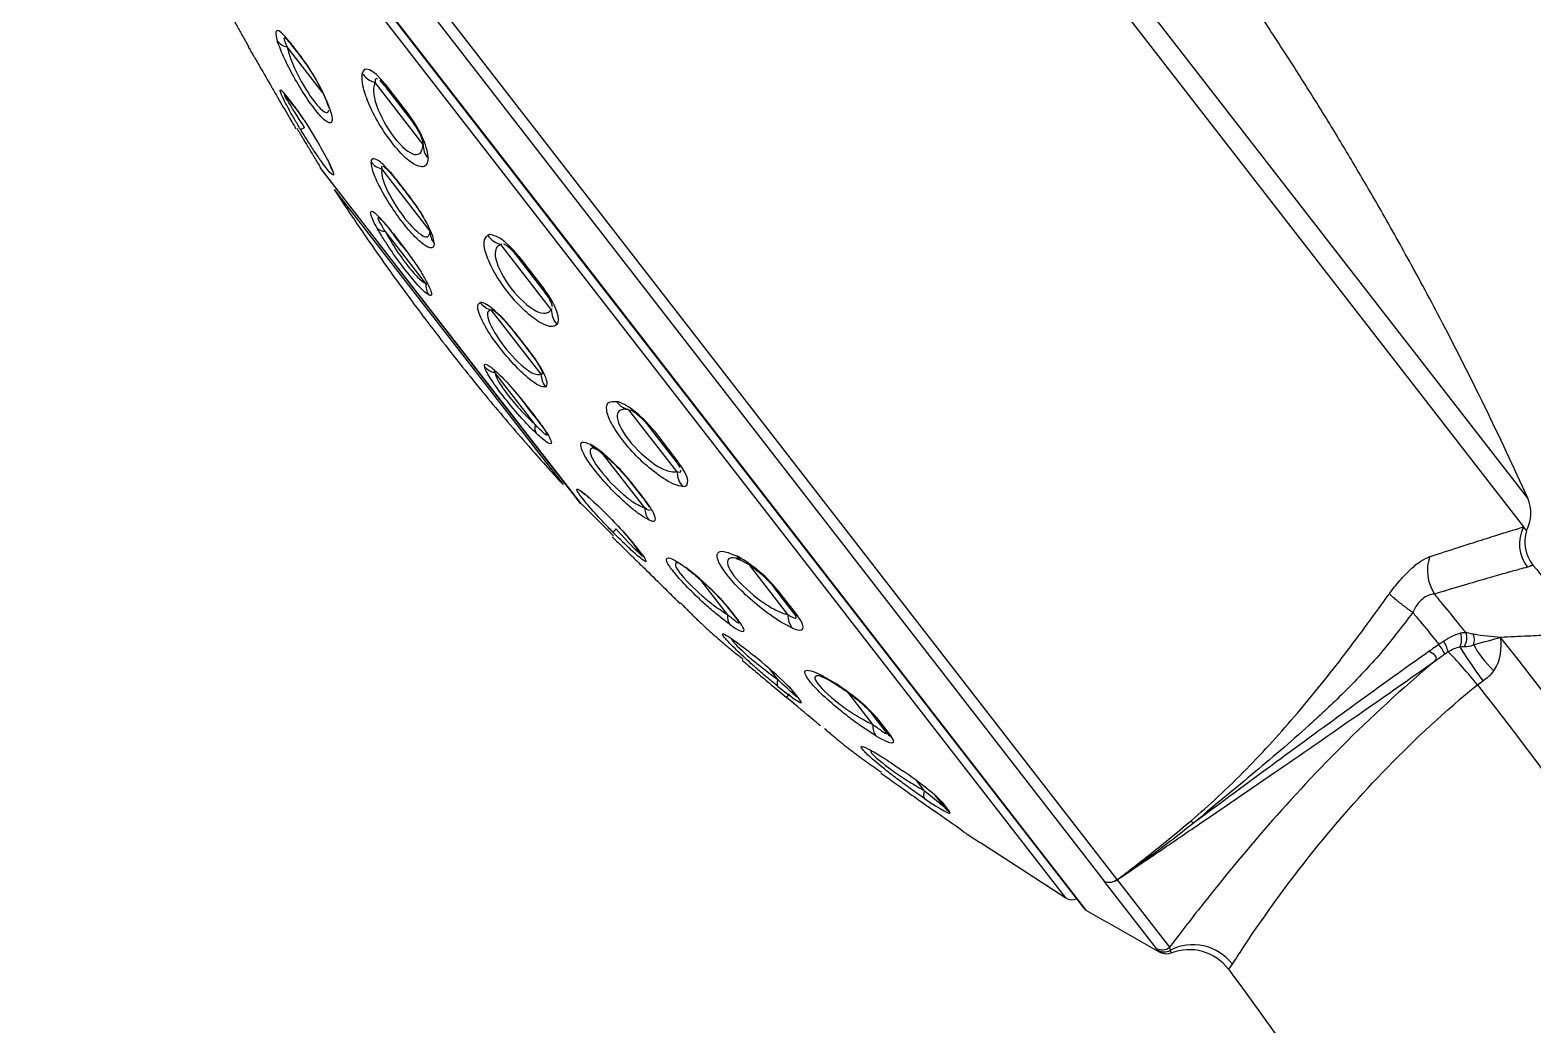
# Model space of a CAD drawing. Extents: x 0 to 1354, y 0 to 992.
# Drawn here: x 839.1 to 900.7, y 630.1 to 670.9 of the extents above; entities that cross this region are included whole.
import ezdxf

# ---------------------------------------------------------------- set-up
doc = ezdxf.new("R2010")
doc.units = 0
doc.header["$LTSCALE"] = 10
doc.header["$MEASUREMENT"] = 0
doc.layers.add('1', color=7, linetype='CONTINUOUS')

msp = doc.modelspace()

# ---------------------------------------------------------------- linework, layer by layer
at = {"layer": '1', "color": 7, "linetype": 'Continuous', "lineweight": -3}
for p, q in [((859.569, 703.002), (900.275, 650.524)), ((900.442, 651.702), (860.87, 702.718)), ((883.635, 636.096), (839.315, 693.233)), ((839.135, 692.713), (883.104, 636.028)), ((840.041, 689.393), (861.198, 662.117)), ((840.092, 689.293), (882.272, 634.915)), ((881.531, 635.337), (840.316, 688.47)), ((848.06, 670.18), (848.062, 670.178)), ((851.12, 668.29), (849.66, 670.172)), ((849.983, 670.097), (849.965, 670.12)), ((850.034, 669.995), (850.016, 670.018)), ((850.034, 669.995), (850.056, 669.967)), ((855.225, 666.183), (853.265, 668.709)), ((853.664, 668.656), (854.641, 667.397)), ((854.656, 667.298), (853.689, 668.544)), ((849.65, 668.131), (849.85, 667.873)), ((849.903, 667.79), (849.704, 668.046)), ((856.342, 658.35), (851.005, 665.231)), ((851.031, 665.193), (861.65, 651.504)), ((855.513, 662.627), (853.542, 665.168)), ((851.586, 664.33), (860.952, 652.256)), ((854.4, 664.403), (854.378, 664.432)), ((854.413, 664.35), (854.391, 664.378)), ((855.331, 660.486), (853.683, 662.611)), ((854.007, 662.514), (854.332, 662.095)), ((854.346, 662.061), (854.024, 662.476)), ((855.522, 662.477), (855.515, 662.479)), ((860.468, 659.423), (858.407, 662.08)), ((861.198, 662.117), (882.356, 634.841)), ((860.131, 660.239), (859.115, 661.549)), ((859.148, 661.586), (860.175, 660.262)), ((860.052, 656.775), (858.011, 659.406)), ((861.68, 651.469), (856.342, 658.35)), ((859.283, 658.072), (859.26, 658.102)), ((859.311, 658.072), (859.288, 658.102)), ((859.808, 654.715), (858.16, 656.839)), ((859.763, 655.079), (859.441, 655.494)), ((859.47, 655.471), (859.795, 655.053)), ((865.611, 652.793), (863.651, 655.32)), ((865.556, 653.245), (864.59, 654.491)), ((864.682, 654.452), (865.658, 653.193)), ((864.3, 651.299), (862.569, 653.53)), ((865.556, 653.245), (865.622, 653.16)), ((863.985, 652.011), (863.964, 652.037)), ((864.053, 651.958), (864.032, 651.985)), ((864.083, 649.509), (863.884, 649.765)), ((863.951, 649.694), (864.152, 649.435)), ((870.149, 646.942), (868.566, 648.983)), ((867.683, 646.938), (866.553, 648.394)), ((870.401, 646.999), (869.579, 648.059)), ((869.724, 647.952), (870.555, 646.88)), ((865.742, 647.386), (865.74, 647.388)), ((867.854, 647.022), (867.869, 647.003)), ((867.884, 646.983), (867.869, 647.003)), ((867.986, 646.888), (867.97, 646.908)), ((870.401, 646.999), (870.406, 646.992)), ((869.744, 644.28), (869.4, 644.724)), ((870.287, 643.886), (870.446, 643.68)), ((870.455, 643.669), (870.446, 643.68)), ((870.578, 643.546), (870.57, 643.557)), ((873.639, 642.443), (872.624, 643.752)), ((871.474, 642.39), (871.48, 642.383)), ((874.19, 642.114), (873.593, 642.884)), ((873.782, 642.721), (874.385, 641.942)), ((875.739, 639.736), (875.421, 640.145)), ((876.554, 639.067), (876.24, 639.472)), ((876.457, 639.272), (876.774, 638.863)), ((877.495, 637.933), (877.488, 637.942)), ((883.108, 636.026), (883.104, 636.028)), ((885.242, 633.274), (883.108, 636.026)), ((883.587, 636.059), (883.592, 636.053)), ((883.643, 636.077), (885.784, 633.317)), ((885.839, 633.078), (885.84, 633.076))]:
    msp.add_line(p, q, dxfattribs=at)
for centre, radius, start, end in [((851.426, 665.5), 0.5, 212.49849, 217.7995), ((899.075, 651.085), 1.5, 331.57168, 24.28369), ((862.045, 651.81), 0.5, 217.7995, 223.10116), ((901.822, 649.91), 1.5, 162.11647, 219.10342), ((881.791, 635.764), 0.5, 238.70103, 291.53692), ((882.509, 635.099), 0.3, 217.7995, 239.28486), ((886.589, 631.222), 2, 36.67825, 112.01392)]:
    msp.add_arc(centre, radius, start, end, dxfattribs=at)
at = {"layer": '1', "color": 7, "linetype": 'Continuous', "lineweight": -3, "extrusion": (-6.12323e-17, 7.4988e-33, -1)}
msp.add_arc((-885.652, 633.54), 0.5, 247.98608, 298.57637, dxfattribs=at)
at = {"layer": '1', "color": 7, "linetype": 'Continuous', "lineweight": -3}
for centre, major_axis, ratio, start_param, end_param in [((848.762, 670.566), (-0.632, -0.49), 0.999814, 6.129539, 6.283185), ((849.946, 670.803), (-0.763, -0.24), 0.790647, 0.258383, 0.955246), ((850.667, 670.485), (-0.632, -0.49), 0.601951, 6.04877, 6.283185), ((853.556, 669.584), (-0.984, 0.179), 0.920519, 0.762673, 1.440702), ((854.479, 669.157), (-0.79, -0.613), 0.336273, 5.969297, 6.283185), ((850.336, 668.537), (0.632, 0.49), 0.820215, 2.987946, 3.141593), ((850.535, 668.28), (-0.632, -0.49), 0.797517, 6.129539, 6.283185), ((852.07, 668.066), (-0.759, -0.252), 0.768418, 6.253134, 6.575553), ((855.446, 667.911), (0.79, 0.613), 0.281505, 2.827704, 3.141593), ((850.882, 667.222), (-0.684, -0.414), 0.069588, 0.056778, 0.698233), ((856.224, 666.144), (-0.998, 0.063), 0.898066, 0.027091, 0.70512), ((852.184, 665.543), (-0.748, -0.283), 0.920959, 6.24363, 6.510766), ((853.752, 665.896), (-0.799, 0.038), 0.944594, 0.651641, 1.348505), ((855.024, 664.868), (0.632, 0.49), 0.274487, 2.907178, 3.141593), ((855.046, 664.84), (-0.632, -0.49), 0.272839, 6.04877, 6.283185), ((854, 663.202), (-0.698, -0.391), 0.638772, 0.144702, 0.786157), ((856.312, 662.597), (-0.8, -0.014), 0.934499, 6.22356, 6.920424), ((854.656, 662.967), (0.632, 0.49), 0.327322, 2.987946, 3.141593), ((854.978, 662.552), (-0.632, -0.49), 0.290596, 6.129539, 6.283185), ((858.64, 663.029), (-0.51, 0.86), 0.956087, 1.665107, 2.343136), ((859.905, 662.162), (-0.79, -0.613), 0.028793, 5.969297, 6.283185), ((856.108, 660.485), (0.359, 0.715), 0.963967, 2.019888, 2.661343), ((860.921, 660.852), (0.79, 0.613), 0.028793, 3.141593, 3.455481), ((858.184, 660.183), (-0.15, 0.786), 0.970968, 2.0263, 2.723163), ((861.446, 659.412), (-0.706, 0.708), 0.956087, 0.798457, 1.476486), ((859.892, 658.592), (0.632, 0.49), 0.091415, 3.141593, 3.376008), ((859.915, 658.563), (-0.632, -0.49), 0.093121, 0, 0.234415), ((858.352, 657.592), (-0.782, -0.17), 0.963967, 0.480249, 1.121705), ((860.834, 656.767), (-0.263, 0.756), 0.974371, 1.233845, 1.930708), ((860.073, 655.984), (0.632, 0.49), 0.290596, 3.141593, 3.295239), ((863.862, 656.297), (0.188, 0.982), 0.898066, 2.436473, 3.114501), ((860.395, 655.569), (-0.632, -0.49), 0.327322, 0, 0.153647), ((860.46, 654.874), (0.552, 0.579), 0.638772, 2.355436, 2.996891), ((865.38, 655.104), (-0.79, -0.613), 0.281505, 0, 0.313888), ((862.642, 654.436), (0.363, 0.713), 0.866208, 2.726411, 3.118255), ((866.346, 653.858), (0.79, 0.613), 0.336273, 3.141593, 3.455481), ((866.531, 652.857), (0.071, 0.997), 0.920519, 1.700891, 2.378919), ((862.275, 652.534), (0.46, 0.655), 0.920959, 2.914012, 3.198367), ((864.596, 652.527), (0.632, 0.49), 0.444971, 3.141593, 3.376008), ((864.617, 652.501), (-0.632, -0.49), 0.446505, 0, 0.234415), ((865.024, 651.365), (0.341, 0.724), 0.882649, 2.049803, 2.746667), ((863.578, 650.854), (0.572, 0.56), 0.069588, 2.443359, 3.084815), ((901.589, 649.816), (0.421, -1.44), 0.990409, 3.938422, 5.107345), ((864.516, 650.255), (0.632, 0.49), 0.797517, 3.141593, 3.295239), ((864.715, 649.999), (-0.632, -0.49), 0.820215, 0, 0.153647), ((868.711, 650.047), (0.439, 0.899), 0.752136, 2.751698, 3.1274), ((897.626, 648.6), (0.449, -1.431), 0.845009, 3.953017, 5.044547), ((866.524, 649.431), (0.47, 0.647), 0.644461, 2.929366, 3.225859), ((870.369, 648.672), (-0.79, -0.613), 0.564247, 0, 0.313888), ((866.29, 647.969), (0.632, 0.49), 0.999814, 3.141593, 3.295239), ((868.317, 647.12), (0.464, 0.651), 0.67172, 2.272821, 2.969684), ((868.501, 647.493), (0.632, 0.49), 0.738431, 3.141593, 3.376008), ((868.516, 647.474), (-0.632, -0.49), 0.739586, 0, 0.234415), ((870.98, 647.12), (0.4, 0.917), 0.794845, 2.089679, 2.767708), ((871.191, 647.612), (0.79, 0.613), 0.610836, 3.141593, 3.455481), ((897.409, 645.939), (0.022, -0.5), 0.658101, 0.827819, 2.023829), ((897.583, 645.925), (-0.108, -0.488), 0.728057, 1.102948, 2.311081), ((897.881, 645.856), (-0.086, -0.493), 0.754515, 1.387842, 2.281452), ((896.912, 645.772), (0.25, -0.433), 0.241791, 0.465728, 1.609611), ((898.265, 643.974), (-1.26, 1.553), 0.07539, 4.709308, 5.830934), ((898.692, 644.302), (-1.171, 1.621), 0.059104, 0.58893, 1.575202), ((899.63, 645.088), (-1.467, 1.359), 0.361279, 0.764358, 1.515616), ((870.268, 644.605), (0.503, 0.622), 0.370072, 2.384959, 3.081822), ((870.613, 644.16), (0.513, 0.614), 0.018443, 2.467967, 3.16483), ((870.613, 644.16), (0.513, 0.614), 0.018443, 2.467967, 3.16483), ((871.079, 644.17), (0.632, 0.49), 0.932162, 3.141593, 3.376008), ((871.087, 644.16), (-0.632, -0.49), 0.932781, 0, 0.234415), ((872.71, 644.89), (0.531, 0.847), 0.532582, 2.913526, 3.209486), ((874.383, 643.497), (-0.79, -0.613), 0.791757, 0, 0.313888), ((874.359, 642.764), (0.516, 0.857), 0.591366, 2.274383, 2.952412), ((874.981, 642.727), (0.79, 0.613), 0.825606, 3.141593, 3.455481), ((876.337, 640.215), (0.563, 0.827), 0.329999, 2.392717, 3.070746), ((877.03, 640.085), (-0.79, -0.613), 0.941765, 0, 0.313888), ((876.72, 639.721), (0.578, 0.816), 0.03633, 2.96891, 3.166156), ((877.344, 639.68), (0.79, 0.613), 0.95956, 3.141593, 3.455481), ((884.953, 636.925), (0.095, -0.121), 0.06588, 3.583979, 4.233587), ((883.356, 636.451), (-0.395, -0.306), 0.902957, 0.411505, 1.57674), ((883.359, 636.45), (-0.395, -0.306), 0.902957, 0.411549, 1.45248), ((852.715, 675.42), (43.775, 33.955), 0.902958, 4.717243, 4.718332), ((885.482, 633.712), (0.395, 0.306), 0.995323, 3.553142, 4.703662), ((885.563, 633.625), (0.344, 0.362), 0.994828, 3.402967, 4.41939), ((886.791, 631.461), (-1.615, 1.179), 0.972943, 4.421123, 5.84877)]:
    msp.add_ellipse(centre, major_axis=major_axis, ratio=ratio, start_param=start_param, end_param=end_param, dxfattribs=at)
for points, knots in [([(900.442, 651.702), (899.873, 652.964), (898.772, 655.309), (897.145, 658.537), (895.695, 661.247), (894.449, 663.467), (893.358, 665.338), (892.277, 667.131), (891.118, 668.988), (889.789, 671.042), (888.195, 673.409), (886.153, 676.298), (884.571, 678.405), (883.679, 679.555)], [0, 0, 0, 0, 0.127492, 0.238457, 0.332806, 0.410489, 0.472843, 0.532186, 0.603305, 0.674314, 0.75745, 0.866048, 1, 1, 1, 1]), ([(849.965, 670.12), (849.836, 670.286), (849.706, 670.455), (849.477, 670.711), (849.38, 670.796), (849.176, 670.889), (849.159, 670.728), (849.257, 670.418)], [0, 0, 0, 0, 0.25, 0.25, 0.5, 0.5, 1, 1, 1, 1]), ([(848.062, 670.178), (848.074, 670.159), (848.097, 670.123), (848.273, 669.824), (848.583, 669.292), (848.952, 668.654), (849.283, 668.084), (849.429, 667.831), (849.501, 667.707)], [0, 0, 0, 0, 0.178327, 0.339125, 0.500023, 0.752204, 0.878517, 1, 1, 1, 1]), ([(851.398, 667.656), (851.434, 667.538), (851.503, 667.309), (851.505, 667.11), (851.418, 667.027), (851.204, 667.13), (850.8, 667.593), (850.33, 668.257), (849.875, 669.037), (849.471, 669.823), (849.329, 670.217), (849.257, 670.418)], [0, 0, 0, 0, 0.087607, 0.169371, 0.250856, 0.377447, 0.501128, 0.621802, 0.747777, 0.872041, 1, 1, 1, 1]), ([(849.66, 670.172), (849.548, 670.408), (849.503, 670.557), (849.56, 670.546), (849.566, 670.543), (849.573, 670.539)], [0, 0, 0, 0, 0.910021, 0.910021, 1, 1, 1, 1]), ([(849.573, 670.539), (849.601, 670.523), (849.645, 670.48), (849.783, 670.32), (849.888, 670.184), (850.016, 670.018)], [0, 0, 0, 0, 0.445139, 0.445139, 1, 1, 1, 1]), ([(849.66, 670.172), (849.682, 670.079), (849.749, 669.784), (850.088, 668.972), (850.559, 668.204), (851.016, 667.614), (851.277, 667.406), (851.355, 667.527), (851.363, 667.576)], [0, 0, 0, 0, 0.097099, 0.305185, 0.602436, 0.603236, 0.900981, 1, 1, 1, 1]), ([(851.398, 667.656), (851.291, 667.98), (851.07, 668.447), (850.668, 669.137), (850.524, 669.362), (850.244, 669.761), (850.113, 669.929), (849.983, 670.097)], [0, 0, 0, 0, 0.5, 0.5, 0.75, 0.75, 1, 1, 1, 1]), ([(850.018, 670.018), (850.146, 669.861), (850.338, 669.602), (850.606, 669.207), (850.792, 668.908), (850.959, 668.61), (851.153, 668.227), (851.255, 667.98), (851.305, 667.83)], [0, 0, 0, 0, 0.266623, 0.392615, 0.515594, 0.636826, 0.757699, 1, 1, 1, 1]), ([(855.427, 665.611), (855.413, 665.52), (855.386, 665.345), (855.231, 665.246), (854.961, 665.291), (854.541, 665.556), (853.954, 666.216), (853.384, 667.046), (852.972, 667.885), (852.714, 668.633), (852.725, 668.933), (852.731, 669.088)], [0, 0, 0, 0, 0.087456, 0.169153, 0.25014, 0.377375, 0.499739, 0.622279, 0.749894, 0.871256, 1, 1, 1, 1]), ([(853.354, 668.862), (853.308, 668.878), (853.257, 668.858), (853.262, 668.752), (853.265, 668.709)], [0, 0, 0, 0, 0.602963, 1, 1, 1, 1]), ([(853.689, 668.544), (853.633, 668.612), (853.548, 668.715), (853.477, 668.781), (853.455, 668.799)], [0, 0, 0, 0, 0.664787, 1, 1, 1, 1]), ([(850.2, 666.806), (850.119, 666.942), (849.951, 667.223), (849.657, 667.746), (849.387, 668.277), (849.338, 668.509), (849.543, 668.261), (849.65, 668.131)], [0, 0, 0, 0, 0.121003, 0.24993, 0.500418, 0.740079, 1, 1, 1, 1]), ([(850.376, 666.874), (850.093, 667.301), (849.82, 667.734), (849.595, 668.12), (849.552, 668.202), (849.556, 668.231), (849.605, 668.174), (849.704, 668.046)], [0, 0, 0, 0, 0.5, 0.5, 0.75, 0.75, 1, 1, 1, 1]), ([(853.265, 668.709), (853.248, 668.674), (853.201, 668.576), (853.185, 668.296), (853.313, 667.644), (853.743, 666.844), (854.337, 666.078), (854.835, 665.681), (855.119, 665.804), (855.206, 665.992), (855.22, 666.132), (855.225, 666.183)], [0, 0, 0, 0, 0.046355, 0.127416, 0.254336, 0.50001, 0.500136, 0.746142, 0.872777, 0.954138, 1, 1, 1, 1]), ([(849.501, 667.707), (849.578, 667.574), (849.729, 667.313), (849.948, 666.936), (850.015, 666.819), (850.015, 666.819), (850.015, 666.819)], [0, 0, 0, 0, 0.26018, 0.505794, 0.999067, 1, 1, 1, 1]), ([(849.85, 667.873), (849.945, 667.747), (850.126, 667.507), (850.474, 666.987), (850.882, 666.328), (851.218, 665.734), (851.429, 665.317), (851.486, 665.179), (851.514, 665.112)], [0, 0, 0, 0, 0.178327, 0.339125, 0.500023, 0.752204, 0.878517, 1, 1, 1, 1]), ([(849.888, 667.81), (849.952, 667.727), (850.087, 667.547), (850.245, 667.324), (850.324, 667.209)], [0, 0, 0, 0, 0.515527, 1, 1, 1, 1]), ([(855.225, 666.183), (855.223, 666.225), (855.217, 666.332), (855.103, 666.613), (854.899, 666.969), (854.727, 667.201), (854.656, 667.298)], [0, 0, 0, 0, 0.200427, 0.49953, 0.790892, 1, 1, 1, 1]), ([(851.514, 665.112), (851.534, 665.052), (851.573, 664.936), (851.527, 664.9), (851.287, 665.159), (850.875, 665.74), (850.493, 666.328), (850.3, 666.644), (850.2, 666.806)], [0, 0, 0, 0, 0.130106, 0.252927, 0.499594, 0.746402, 0.869479, 1, 1, 1, 1]), ([(851.333, 665.503), (851.333, 665.503), (851.372, 665.421), (851.403, 665.351), (851.425, 665.292)], [0, 0, 0, 0, 0.000115, 1, 1, 1, 1]), ([(854.378, 664.432), (854.223, 664.631), (854.064, 664.836), (853.759, 665.19), (853.614, 665.338), (853.25, 665.637), (853.104, 665.642), (853.095, 665.468)], [0, 0, 0, 0, 0.25, 0.25, 0.5, 0.5, 1, 1, 1, 1]), ([(855.677, 662.14), (855.67, 662.076), (855.658, 661.952), (855.527, 661.925), (855.288, 662.038), (854.91, 662.352), (854.383, 662.973), (853.858, 663.709), (853.443, 664.437), (853.138, 665.096), (853.11, 665.343), (853.095, 665.468)], [0, 0, 0, 0, 0.087607, 0.169371, 0.250856, 0.377447, 0.501128, 0.621802, 0.747777, 0.872041, 1, 1, 1, 1]), ([(853.542, 665.168), (853.533, 665.113), (853.507, 664.94), (853.706, 664.307), (854.179, 663.537), (854.731, 662.826), (855.136, 662.436), (855.455, 662.367), (855.491, 662.528), (855.513, 662.627)], [0, 0, 0, 0, 0.080562, 0.253207, 0.499831, 0.500495, 0.747529, 0.843295, 1, 1, 1, 1]), ([(853.587, 665.283), (853.614, 665.273), (853.651, 665.247), (853.769, 665.142), (853.863, 665.04), (854.096, 664.759), (854.236, 664.578), (854.391, 664.378)], [0, 0, 0, 0, 0.248031, 0.248031, 0.624016, 0.624016, 1, 1, 1, 1]), ([(851.586, 664.33), (852.129, 663.498), (853.161, 661.971), (854.651, 659.901), (855.591, 658.661), (856.024, 658.103)], [0, 0, 0, 0, 0.389678, 0.722924, 1, 1, 1, 1]), ([(855.677, 662.14), (855.674, 662.33), (855.532, 662.695), (855.166, 663.337), (855.021, 663.564), (854.714, 663.999), (854.556, 664.201), (854.4, 664.403)], [0, 0, 0, 0, 0.5, 0.5, 0.75, 0.75, 1, 1, 1, 1]), ([(854.413, 664.35), (854.571, 664.146), (854.725, 663.948), (855, 663.575), (855.119, 663.401), (855.219, 663.244), (855.221, 663.24), (855.224, 663.235)], [0, 0, 0, 0, 0.492929, 0.492929, 0.985859, 0.985859, 1, 1, 1, 1]), ([(853.345, 662.751), (853.29, 662.853), (853.177, 663.064), (853.059, 663.36), (853.076, 663.521), (853.427, 663.238), (853.809, 662.762), (854.007, 662.514)], [0, 0, 0, 0, 0.121003, 0.24993, 0.500418, 0.740079, 1, 1, 1, 1]), ([(855.471, 660.011), (855.419, 660.043), (855.319, 660.106), (855.009, 660.411), (854.5, 661.018), (853.954, 661.771), (853.572, 662.359), (853.422, 662.618), (853.345, 662.751)], [0, 0, 0, 0, 0.130106, 0.252927, 0.499594, 0.746402, 0.869479, 1, 1, 1, 1]), ([(853.403, 663.192), (853.433, 663.179), (853.494, 663.122), (853.692, 662.899), (853.842, 662.711), (854.024, 662.476)], [0, 0, 0, 0, 0.462834, 0.462834, 1, 1, 1, 1]), ([(853.683, 662.611), (853.763, 662.463), (853.918, 662.178), (854.237, 661.693), (854.609, 661.181), (855.049, 660.667), (855.234, 660.549), (855.331, 660.486)], [0, 0, 0, 0, 0.179168, 0.347393, 0.501625, 0.737142, 1, 1, 1, 1]), ([(854.332, 662.095), (854.473, 661.91), (854.74, 661.558), (855.114, 661.004), (855.441, 660.451), (855.584, 660.105), (855.569, 659.979), (855.503, 660), (855.471, 660.011)], [0, 0, 0, 0, 0.178327, 0.339125, 0.500023, 0.752204, 0.878517, 1, 1, 1, 1]), ([(860.706, 658.807), (860.649, 658.77), (860.541, 658.699), (860.265, 658.756), (859.866, 658.968), (859.319, 659.396), (858.875, 659.904), (858.48, 660.413), (858.097, 660.971), (857.786, 661.681), (857.672, 662.241), (857.803, 662.387), (857.87, 662.462)], [0, 0, 0, 0, 0.087458, 0.169158, 0.250147, 0.37738, 0.499751, 0.500394, 0.622942, 0.750385, 0.871489, 1, 1, 1, 1]), ([(858.407, 662.08), (858.373, 662.066), (858.279, 662.029), (858.171, 661.868), (858.152, 661.405), (858.521, 660.684), (859.145, 659.879), (859.753, 659.341), (860.206, 659.247), (860.388, 659.311), (860.447, 659.393), (860.468, 659.423)], [0, 0, 0, 0, 0.046355, 0.127416, 0.254336, 0.50001, 0.500136, 0.746142, 0.872777, 0.954138, 1, 1, 1, 1]), ([(859.115, 661.549), (859.045, 661.635), (858.879, 661.839), (858.676, 662.021), (858.567, 662.085), (858.531, 662.098)], [0, 0, 0, 0, 0.303083, 0.72806, 1, 1, 1, 1]), ([(860.517, 659.539), (860.513, 659.577), (860.478, 659.698), (860.353, 659.938), (860.196, 660.151), (860.131, 660.239)], [0, 0, 0, 0, 0.269795, 0.694903, 1, 1, 1, 1]), ([(860.237, 656.261), (860.185, 656.257), (860.083, 656.247), (859.824, 656.386), (859.453, 656.669), (858.951, 657.143), (858.34, 657.868), (857.782, 658.662), (857.511, 659.242), (857.425, 659.617), (857.518, 659.677), (857.565, 659.707)], [0, 0, 0, 0, 0.087565, 0.16929, 0.250736, 0.377265, 0.500887, 0.639925, 0.78603, 0.891403, 1, 1, 1, 1]), ([(859.288, 658.102), (859.127, 658.308), (858.962, 658.522), (858.62, 658.924), (858.444, 659.112), (857.957, 659.569), (857.689, 659.731), (857.565, 659.707)], [0, 0, 0, 0, 0.25, 0.25, 0.5, 0.5, 1, 1, 1, 1]), ([(858.011, 659.406), (857.97, 659.394), (857.839, 659.355), (857.848, 658.968), (858.248, 658.291), (858.819, 657.555), (859.314, 657.05), (859.822, 656.737), (859.964, 656.761), (860.052, 656.775)], [0, 0, 0, 0, 0.080562, 0.253207, 0.499831, 0.500495, 0.747529, 0.843295, 1, 1, 1, 1]), ([(858.053, 659.408), (858.123, 659.389), (858.25, 659.292), (858.533, 659.001), (858.66, 658.856), (858.942, 658.511), (859.099, 658.31), (859.26, 658.102)], [0, 0, 0, 0, 0.443294, 0.443294, 0.721647, 0.721647, 1, 1, 1, 1]), ([(856.024, 658.103), (856.63, 657.321), (857.781, 655.885), (859.433, 653.942), (860.473, 652.78), (860.952, 652.256)], [0, 0, 0, 0, 0.388064, 0.721562, 1, 1, 1, 1]), ([(859.283, 658.072), (859.445, 657.862), (859.594, 657.672), (859.837, 657.339), (859.931, 657.198), (860.068, 656.962), (860.103, 656.874), (860.105, 656.824)], [0, 0, 0, 0, 0.320135, 0.320135, 0.64027, 0.64027, 1, 1, 1, 1]), ([(860.237, 656.261), (860.35, 656.301), (860.32, 656.523), (860.051, 657.04), (859.926, 657.24), (859.635, 657.655), (859.473, 657.863), (859.311, 658.072)], [0, 0, 0, 0, 0.5, 0.5, 0.75, 0.75, 1, 1, 1, 1]), ([(857.734, 657.093), (857.733, 657.126), (857.73, 657.194), (857.86, 657.171), (858.19, 656.928), (858.838, 656.262), (859.254, 655.742), (859.47, 655.471)], [0, 0, 0, 0, 0.121003, 0.24993, 0.500418, 0.740079, 1, 1, 1, 1]), ([(859.86, 654.352), (859.751, 654.46), (859.538, 654.668), (859.064, 655.183), (858.47, 655.899), (858.008, 656.545), (857.789, 656.922), (857.753, 657.035), (857.734, 657.093)], [0, 0, 0, 0, 0.130106, 0.252927, 0.499594, 0.746402, 0.869479, 1, 1, 1, 1]), ([(858.16, 656.839), (858.177, 656.773), (858.211, 656.643), (858.425, 656.293), (858.756, 655.834), (859.267, 655.229), (859.621, 654.892), (859.808, 654.715)], [0, 0, 0, 0, 0.179168, 0.347393, 0.501625, 0.737142, 1, 1, 1, 1]), ([(865.845, 652.181), (865.747, 652.198), (865.558, 652.231), (865.174, 652.428), (864.671, 652.774), (864.034, 653.317), (863.373, 654.073), (862.876, 654.809), (862.705, 655.338), (862.766, 655.674), (863.018, 655.663), (863.148, 655.658)], [0, 0, 0, 0, 0.087456, 0.169153, 0.25014, 0.377375, 0.499739, 0.622279, 0.749894, 0.871256, 1, 1, 1, 1]), ([(863.651, 655.32), (863.6, 655.328), (863.461, 655.349), (863.257, 655.311), (863.069, 655.066), (863.33, 654.484), (863.923, 653.719), (864.592, 653.103), (865.192, 652.818), (865.467, 652.764), (865.573, 652.785), (865.611, 652.793)], [0, 0, 0, 0, 0.046355, 0.127416, 0.254336, 0.50001, 0.500136, 0.746142, 0.872777, 0.954138, 1, 1, 1, 1]), ([(864.59, 654.491), (864.514, 654.584), (864.332, 654.808), (864.037, 655.096), (863.818, 655.257), (863.726, 655.294), (863.702, 655.303)], [0, 0, 0, 0, 0.226858, 0.544954, 0.873301, 1, 1, 1, 1]), ([(859.763, 655.079), (859.944, 654.845), (860.088, 654.654), (860.255, 654.407), (860.295, 654.333), (860.301, 654.299)], [0, 0, 0, 0, 0.538648, 0.538648, 1, 1, 1, 1]), ([(859.795, 655.053), (859.927, 654.878), (860.178, 654.547), (860.422, 654.161), (860.517, 653.906), (860.384, 653.917), (860.122, 654.111), (859.946, 654.273), (859.86, 654.352)], [0, 0, 0, 0, 0.178327, 0.339125, 0.500023, 0.752204, 0.878517, 1, 1, 1, 1]), ([(864.463, 650.813), (864.367, 650.865), (864.181, 650.964), (863.815, 651.24), (863.35, 651.644), (862.78, 652.206), (862.217, 652.873), (861.802, 653.468), (861.66, 653.844), (861.706, 654.05), (861.941, 653.957), (862.061, 653.91)], [0, 0, 0, 0, 0.087607, 0.169371, 0.250856, 0.377447, 0.501128, 0.621802, 0.747777, 0.872041, 1, 1, 1, 1]), ([(862.215, 653.743), (862.112, 653.756), (861.966, 653.651), (862.217, 653.175), (862.73, 652.513), (863.255, 651.969), (863.908, 651.47), (864.15, 651.364), (864.3, 651.299)], [0, 0, 0, 0, 0.169733, 0.443924, 0.444662, 0.719309, 0.825779, 1, 1, 1, 1]), ([(864.032, 651.985), (863.888, 652.171), (863.739, 652.364), (863.402, 652.758), (863.216, 652.959), (862.662, 653.503), (862.297, 653.79), (862.061, 653.91)], [0, 0, 0, 0, 0.25, 0.25, 0.5, 0.5, 1, 1, 1, 1]), ([(862.308, 653.722), (862.29, 653.727), (862.258, 653.736), (862.228, 653.742), (862.215, 653.743)], [0, 0, 0, 0, 0.513755, 1, 1, 1, 1]), ([(862.259, 653.734), (862.363, 653.68), (862.541, 653.559), (862.828, 653.315), (863.058, 653.096), (863.296, 652.848), (863.62, 652.48), (863.839, 652.207), (863.978, 652.021)], [0, 0, 0, 0, 0.239123, 0.359362, 0.480082, 0.603088, 0.729915, 1, 1, 1, 1]), ([(863.21, 652.965), (863.31, 652.852), (863.414, 652.73), (863.668, 652.42), (863.819, 652.225), (863.964, 652.037)], [0, 0, 0, 0, 0.417864, 0.417864, 1, 1, 1, 1]), ([(865.746, 652.955), (865.734, 652.98), (865.687, 653.065), (865.609, 653.173), (865.556, 653.245)], [0, 0, 0, 0, 0.333837, 1, 1, 1, 1]), ([(865.611, 652.793), (865.652, 652.78), (865.753, 652.748), (865.785, 652.793), (865.781, 652.841)], [0, 0, 0, 0, 0.401743, 1, 1, 1, 1]), ([(863.005, 650.298), (862.873, 650.434), (862.616, 650.699), (862.142, 651.215), (861.681, 651.759), (861.489, 652.057), (861.535, 652.092), (861.638, 652.026), (861.691, 651.992)], [0, 0, 0, 0, 0.130106, 0.252927, 0.499594, 0.746402, 0.869479, 1, 1, 1, 1]), ([(861.691, 651.992), (861.749, 651.948), (861.87, 651.857), (862.224, 651.545), (862.776, 651.016), (863.505, 650.245), (863.799, 649.883), (863.951, 649.694)], [0, 0, 0, 0, 0.121003, 0.24993, 0.500418, 0.740079, 1, 1, 1, 1]), ([(861.843, 651.861), (861.895, 651.825), (861.955, 651.778), (862.025, 651.72), (862.025, 651.72)], [0, 0, 0, 0, 0.999956, 1, 1, 1, 1]), ([(863.985, 652.011), (864.13, 651.823), (864.253, 651.665), (864.394, 651.468), (864.435, 651.406), (864.463, 651.357)], [0, 0, 0, 0, 0.629153, 0.629153, 1, 1, 1, 1]), ([(864.463, 650.813), (864.69, 650.706), (864.786, 650.765), (864.662, 651.096), (864.577, 651.245), (864.344, 651.584), (864.198, 651.771), (864.053, 651.958)], [0, 0, 0, 0, 0.5, 0.5, 0.75, 0.75, 1, 1, 1, 1]), ([(864.083, 649.509), (864.181, 649.382), (864.225, 649.32), (864.196, 649.323), (864.127, 649.385), (863.812, 649.697), (863.457, 650.072), (863.115, 650.451)], [0, 0, 0, 0, 0.25, 0.25, 0.5, 0.5, 1, 1, 1, 1]), ([(863.426, 650.317), (863.518, 650.212), (863.694, 650.004), (863.835, 649.829), (863.9, 649.746)], [0, 0, 0, 0, 0.481906, 1, 1, 1, 1]), ([(896.44, 649.31), (896.835, 649.438), (897.616, 649.689), (898.567, 649.992), (899.333, 650.234), (899.921, 650.417), (900.157, 650.489), (900.275, 650.524)], [0, 0, 0, 0, 0.208256, 0.411317, 0.610219, 0.806062, 1, 1, 1, 1]), ([(862.972, 650.115), (862.972, 650.115), (863.068, 650.022), (863.379, 649.716), (863.594, 649.505), (863.704, 649.396)], [0, 0, 0, 0, 0.492595, 0.738852, 1, 1, 1, 1]), ([(864.152, 649.435), (864.225, 649.338), (864.363, 649.153), (864.37, 649.072), (864.173, 649.193), (863.784, 649.534), (863.348, 649.952), (863.118, 650.184), (863.005, 650.298)], [0, 0, 0, 0, 0.178327, 0.339125, 0.500023, 0.752204, 0.878517, 1, 1, 1, 1]), ([(863.704, 649.396), (863.806, 649.297), (864.016, 649.091), (864.486, 648.629), (865.082, 648.043), (865.645, 647.487), (865.707, 647.422), (865.74, 647.388)], [0, 0, 0, 0, 0.121003, 0.24993, 0.500418, 0.740079, 1, 1, 1, 1]), ([(867.784, 646.532), (867.653, 646.629), (867.398, 646.816), (866.963, 647.182), (866.453, 647.644), (865.881, 648.208), (865.41, 648.757), (865.146, 649.157), (865.198, 649.282), (865.451, 649.223), (865.799, 648.984), (865.976, 648.863)], [0, 0, 0, 0, 0.087607, 0.169371, 0.250856, 0.377447, 0.501128, 0.621802, 0.747777, 0.872041, 1, 1, 1, 1]), ([(870.342, 646.383), (870.207, 646.448), (869.946, 646.574), (869.477, 646.88), (868.905, 647.315), (868.23, 647.908), (867.621, 648.596), (867.244, 649.178), (867.247, 649.482), (867.497, 649.575), (867.861, 649.42), (868.048, 649.341)], [0, 0, 0, 0, 0.087456, 0.169153, 0.25014, 0.377375, 0.499739, 0.622279, 0.749894, 0.871256, 1, 1, 1, 1]), ([(868.008, 649.243), (867.88, 649.264), (867.583, 649.246), (867.698, 648.853), (868.203, 648.201), (868.879, 647.576), (869.591, 647.147), (869.945, 646.99), (870.095, 646.955), (870.149, 646.942)], [0, 0, 0, 0, 0.14528, 0.426884, 0.427029, 0.709015, 0.854171, 0.947431, 1, 1, 1, 1]), ([(868.094, 649.226), (868.064, 649.233), (868.036, 649.238), (868.008, 649.243), (868.008, 649.243)], [0, 0, 0, 0, 0.993424, 1, 1, 1, 1]), ([(868.255, 649.156), (868.358, 649.106), (868.572, 648.98), (868.933, 648.713), (869.3, 648.381), (869.509, 648.149), (869.608, 648.026)], [0, 0, 0, 0, 0.252254, 0.50235, 0.747913, 1, 1, 1, 1]), ([(894.78, 647.79), (894.92, 647.975), (895.197, 648.342), (895.64, 648.793), (896.071, 649.148), (896.318, 649.256), (896.44, 649.31)], [0, 0, 0, 0, 0.255199, 0.507298, 0.755172, 1, 1, 1, 1]), ([(865.663, 649.047), (865.64, 649.052), (865.494, 649.059), (865.548, 648.88), (865.935, 648.381), (866.429, 647.877), (867.159, 647.278), (867.482, 647.068), (867.683, 646.938)], [0, 0, 0, 0, 0.048852, 0.362963, 0.363809, 0.678442, 0.800414, 1, 1, 1, 1]), ([(867.97, 646.908), (867.862, 647.048), (867.749, 647.194), (867.461, 647.526), (867.288, 647.71), (866.729, 648.26), (866.305, 648.624), (865.976, 648.863)], [0, 0, 0, 0, 0.25, 0.25, 0.5, 0.5, 1, 1, 1, 1]), ([(866.082, 648.766), (866.238, 648.652), (866.479, 648.46), (866.823, 648.155), (867.075, 647.913), (867.315, 647.666), (867.613, 647.332), (867.791, 647.113), (867.891, 646.977)], [0, 0, 0, 0, 0.244402, 0.365804, 0.486757, 0.609126, 0.734486, 1, 1, 1, 1]), ([(900.435, 648.877), (900.323, 648.847), (900.096, 648.785), (899.53, 648.63), (898.777, 648.416), (897.825, 648.137), (897.033, 647.897), (896.63, 647.775)], [0, 0, 0, 0, 0.186365, 0.379415, 0.579269, 0.786065, 1, 1, 1, 1]), ([(900.658, 648.964), (900.65, 648.958), (900.635, 648.946), (900.502, 648.9), (900.435, 648.877)], [0, 0, 0, 0, 0.499971, 1, 1, 1, 1]), ([(867.363, 647.633), (867.409, 647.579), (867.454, 647.525), (867.633, 647.307), (867.759, 647.145), (867.869, 647.003)], [0, 0, 0, 0, 0.247307, 0.247307, 1, 1, 1, 1]), ([(886.663, 638.501), (887.035, 638.826), (887.812, 639.503), (889.288, 640.951), (890.692, 642.498), (892.006, 644.092), (893.276, 645.713), (894.179, 646.959), (894.78, 647.79)], [0, 0, 0, 0, 0.120079, 0.250381, 0.501072, 0.626288, 0.751115, 1, 1, 1, 1]), ([(896.63, 647.775), (896.545, 647.764), (896.385, 647.743), (896.128, 647.585), (895.9, 647.343), (895.793, 647.132), (895.738, 647.024)], [0, 0, 0, 0, 0.274281, 0.516803, 0.755173, 1, 1, 1, 1]), ([(897.918, 646.196), (897.808, 646.333), (897.697, 646.47), (897.372, 646.87), (897.157, 647.134), (896.838, 647.523), (896.734, 647.649), (896.63, 647.775)], [0, 0, 0, 0, 0.259237, 0.259237, 0.759351, 0.759351, 1, 1, 1, 1]), ([(868.156, 646.594), (868.156, 646.586), (868.151, 646.583), (868.091, 646.594), (867.914, 646.731), (867.683, 646.938)], [0, 0, 0, 0, 0.158248, 0.158248, 1, 1, 1, 1]), ([(867.784, 646.532), (868.106, 646.303), (868.327, 646.2), (868.376, 646.308), (868.345, 646.386), (868.204, 646.608), (868.095, 646.747), (867.986, 646.888)], [0, 0, 0, 0, 0.5, 0.5, 0.75, 0.75, 1, 1, 1, 1]), ([(867.884, 646.983), (867.993, 646.842), (868.074, 646.739), (868.135, 646.647), (868.146, 646.627), (868.152, 646.613)], [0, 0, 0, 0, 0.713425, 0.713425, 1, 1, 1, 1]), ([(870.149, 646.942), (870.21, 646.904), (870.36, 646.81), (870.497, 646.768), (870.516, 646.836), (870.435, 646.951), (870.401, 646.999)], [0, 0, 0, 0, 0.200427, 0.49953, 0.790892, 1, 1, 1, 1]), ([(895.738, 647.024), (895.281, 646.425), (894.401, 645.271), (892.95, 643.758), (891.595, 642.481), (890.327, 641.373), (889.134, 640.371), (887.936, 639.384), (887.144, 638.72), (886.748, 638.388)], [0, 0, 0, 0, 0.180769, 0.347878, 0.502293, 0.627441, 0.75204, 0.876133, 1, 1, 1, 1]), ([(895.738, 647.024), (895.839, 646.902), (895.94, 646.78), (896.255, 646.397), (896.469, 646.135), (896.725, 645.82), (896.768, 645.767), (896.81, 645.715)], [0, 0, 0, 0, 0.280463, 0.280463, 0.87932, 0.87932, 1, 1, 1, 1]), ([(869.752, 643.995), (869.598, 644.121), (869.3, 644.364), (868.841, 644.761), (868.343, 645.208), (867.835, 645.69), (867.515, 646.043), (867.441, 646.198), (867.694, 646.064), (868.136, 645.761), (868.565, 645.419), (868.782, 645.245)], [0, 0, 0, 0, 0.087607, 0.169371, 0.250856, 0.377447, 0.501128, 0.621802, 0.747777, 0.872041, 1, 1, 1, 1]), ([(898.219, 646.128), (898.19, 646.133), (898.16, 646.139), (898.059, 646.163), (897.988, 646.18), (897.918, 646.196)], [0, 0, 0, 0, 0.300602, 0.300602, 1, 1, 1, 1]), ([(902.906, 646.137), (902.887, 646.137), (902.85, 646.137), (902.549, 646.132), (902.062, 646.119), (901.365, 646.094), (900.472, 646.056), (899.714, 646.018), (899.331, 645.999)], [0, 0, 0, 0, 0.157597, 0.318341, 0.482591, 0.6507, 0.823036, 1, 1, 1, 1]), ([(939.976, 518.645), (940.039, 541.377), (937.023, 564.1), (927.061, 596.727), (922.87, 607.253), (912.549, 627.453), (906.427, 637.088), (899.333, 645.997)], [0, 0, 0, 0, 0.5, 0.5, 0.75, 0.75, 1, 1, 1, 1]), ([(867.88, 645.953), (867.837, 645.958), (867.841, 645.925), (868.002, 645.717), (868.406, 645.329), (869.138, 644.727), (869.512, 644.451), (869.744, 644.28)], [0, 0, 0, 0, 0.21307, 0.214115, 0.60278, 0.753452, 1, 1, 1, 1]), ([(896.397, 645.424), (894.438, 644.037), (892.421, 642.568), (889.215, 640.211), (888.078, 639.371), (886.862, 638.472), (886.805, 638.43), (886.748, 638.388)], [0, 0, 0, 0, 0.640474, 0.640474, 0.983248, 0.983248, 1, 1, 1, 1]), ([(896.647, 645.033), (896.676, 645.075), (896.738, 645.166), (896.623, 645.31), (896.48, 645.382), (896.397, 645.424)], [0, 0, 0, 0, 0.266102, 0.573528, 1, 1, 1, 1]), ([(868.291, 645.062), (868.291, 645.062), (868.291, 645.062), (868.379, 644.988), (868.811, 644.624), (869.399, 644.133), (869.864, 643.743), (870.1, 643.546)], [0, 0, 0, 0, 0.002345, 0.243672, 0.495599, 0.744105, 1, 1, 1, 1]), ([(870.57, 643.557), (870.512, 643.632), (870.45, 643.712), (870.248, 643.934), (870.108, 644.074), (869.61, 644.547), (869.17, 644.929), (868.782, 645.245)], [0, 0, 0, 0, 0.25, 0.25, 0.5, 0.5, 1, 1, 1, 1]), ([(884.92, 636.945), (885.017, 637.011), (885.113, 637.076), (885.815, 637.555), (886.415, 637.964), (888.196, 639.181), (889.361, 639.978), (892.633, 642.23), (894.683, 643.651), (896.647, 645.033)], [0, 0, 0, 0, 0.023071, 0.023071, 0.168021, 0.168021, 0.45792, 0.45792, 1, 1, 1, 1]), ([(896.647, 645.033), (893.925, 642.77), (891.531, 640.29), (888.64, 636.955), (887.759, 635.864), (886.517, 634.283), (886.075, 633.703), (885.784, 633.317)], [0, 0, 0, 0, 0.513419, 0.513419, 0.78575, 0.78575, 1, 1, 1, 1]), ([(870.455, 643.669), (870.513, 643.595), (870.54, 643.56), (870.523, 643.563), (870.479, 643.6), (870.265, 643.79), (870.016, 644.021), (869.744, 644.28)], [0, 0, 0, 0, 0.25, 0.25, 0.5, 0.5, 1, 1, 1, 1]), ([(873.757, 641.98), (873.593, 642.083), (873.275, 642.281), (872.754, 642.655), (872.154, 643.127), (871.493, 643.701), (870.992, 644.25), (870.776, 644.625), (870.968, 644.685), (871.402, 644.541), (871.857, 644.269), (872.091, 644.129)], [0, 0, 0, 0, 0.087456, 0.169153, 0.25014, 0.377375, 0.499739, 0.622279, 0.749894, 0.871256, 1, 1, 1, 1]), ([(871.465, 644.424), (871.454, 644.426), (871.236, 644.462), (871.199, 644.34), (871.566, 643.866), (872.194, 643.302), (872.972, 642.788), (873.385, 642.556), (873.572, 642.473), (873.639, 642.443)], [0, 0, 0, 0, 0.016969, 0.340848, 0.341014, 0.665332, 0.832279, 0.939539, 1, 1, 1, 1]), ([(869.752, 643.995), (870.137, 643.684), (870.466, 643.442), (870.692, 643.322), (870.722, 643.322), (870.694, 643.397), (870.637, 643.47), (870.578, 643.546)], [0, 0, 0, 0, 0.5, 0.5, 0.75, 0.75, 1, 1, 1, 1]), ([(871.48, 642.383), (871.48, 642.383), (871.479, 642.386), (871.386, 642.466), (871.296, 642.543), (870.914, 642.865), (870.508, 643.206), (870.1, 643.546)], [0, 0, 0, 0, 0.25, 0.25, 0.5, 0.5, 1, 1, 1, 1]), ([(872.204, 644.029), (872.336, 643.947), (872.598, 643.77), (873.001, 643.462), (873.369, 643.136), (873.553, 642.936), (873.634, 642.837)], [0, 0, 0, 0, 0.257683, 0.509392, 0.752915, 1, 1, 1, 1]), ([(888.354, 632.628), (888.556, 632.944), (888.968, 633.583), (890.111, 635.219), (890.853, 636.234), (893.45, 639.462), (895.748, 641.922), (898.386, 644.065)], [0, 0, 0, 0, 0.25, 0.25, 0.5, 0.5, 1, 1, 1, 1]), ([(898.386, 644.065), (905.261, 635.303), (911.284, 625.792), (921.394, 605.895), (925.502, 595.521), (931.993, 574.098), (934.341, 563.178), (937.462, 541.021), (938.224, 529.832), (938.224, 518.67)], [0, 0, 0, 0, 0.25, 0.25, 0.5, 0.5, 0.75, 0.75, 1, 1, 1, 1]), ([(873.639, 642.443), (873.715, 642.385), (873.904, 642.241), (874.122, 642.095), (874.232, 642.046), (874.203, 642.094), (874.19, 642.114)], [0, 0, 0, 0, 0.200427, 0.49953, 0.790892, 1, 1, 1, 1]), ([(875.756, 639.403), (875.574, 639.529), (875.221, 639.773), (874.683, 640.168), (874.1, 640.618), (873.505, 641.108), (873.156, 641.461), (873.126, 641.594), (873.503, 641.417), (874.098, 641.065), (874.614, 640.714), (874.88, 640.533)], [0, 0, 0, 0, 0.087456, 0.169153, 0.25014, 0.377375, 0.499739, 0.622279, 0.749894, 0.871256, 1, 1, 1, 1]), ([(873.608, 641.339), (873.55, 641.347), (873.538, 641.324), (873.682, 641.138), (874.213, 640.699), (875.003, 640.169), (875.449, 639.895), (875.662, 639.778), (875.739, 639.736)], [0, 0, 0, 0, 0.193865, 0.194069, 0.590705, 0.794879, 0.926057, 1, 1, 1, 1]), ([(873.956, 640.461), (873.955, 640.462), (874.066, 640.383), (874.604, 639.997), (875.322, 639.487), (875.864, 639.102), (876.143, 638.905)], [0, 0, 0, 0, 0.244508, 0.499755, 0.742495, 1, 1, 1, 1]), ([(875.739, 639.736), (875.825, 639.665), (876.038, 639.49), (876.322, 639.258), (876.516, 639.101), (876.543, 639.077), (876.554, 639.067)], [0, 0, 0, 0, 0.200427, 0.49953, 0.790892, 1, 1, 1, 1]), ([(884.864, 637.032), (885.167, 637.273), (885.774, 637.755), (886.367, 638.253), (886.663, 638.501)], [0, 0, 0, 0, 0.500527, 1, 1, 1, 1]), ([(883.592, 636.053), (883.811, 636.218), (884.238, 636.54), (884.659, 636.871), (884.864, 637.032)], [0, 0, 0, 0, 0.51239, 1, 1, 1, 1]), ([(883.592, 636.053), (883.592, 636.053), (883.592, 636.053), (883.593, 636.053), (883.593, 636.053), (883.594, 636.053), (883.595, 636.053), (883.599, 636.054), (883.602, 636.055), (883.61, 636.059), (883.616, 636.062), (883.621, 636.065)], [0, 0, 0, 0, 0.036975, 0.036975, 0.084911, 0.084911, 0.173029, 0.173029, 0.465347, 0.465347, 1, 1, 1, 1]), ([(883.621, 636.064), (883.623, 636.065), (883.625, 636.066), (883.631, 636.07), (883.635, 636.072), (883.641, 636.075), (883.642, 636.076), (883.643, 636.077)], [0, 0, 0, 0, 0.241366, 0.241366, 0.823214, 0.823214, 1, 1, 1, 1]), ([(885.809, 633.193), (885.818, 633.159), (885.835, 633.095), (885.838, 633.083), (885.839, 633.078)], [0, 0, 0, 0, 0.526201, 1, 1, 1, 1]), ([(888.193, 632.417), (889.532, 630.62), (892.546, 626.358), (896.092, 620.694), (898.965, 615.602), (900.982, 611.767), (902.858, 607.935), (905.171, 602.86), (907.761, 596.518), (910.525, 588.631), (913.016, 580.166), (914.688, 573.148), (915.7, 568.09), (916.345, 564.608), (917.087, 560.06), (917.833, 554.424), (918.416, 548.741), (918.828, 543.143), (919.076, 537.764), (919.18, 532.736), (919.169, 528.192), (919.081, 524.26), (918.957, 521.07), (918.867, 519.336), (918.828, 518.631), (918.821, 518.504)], [0, 0, 0, 0, 0.056439, 0.131201, 0.168582, 0.205963, 0.243344, 0.280725, 0.355487, 0.430249, 0.50501, 0.579772, 0.598463, 0.617153, 0.654534, 0.691915, 0.729296, 0.766677, 0.804058, 0.841439, 0.87882, 0.916201, 0.953582, 0.990962, 1, 1, 1, 1])]:
    msp.add_open_spline(points, degree=3, knots=knots, dxfattribs=at)
for points, degree in [([(846.386, 673.332), (847.192, 671.74), (848.073, 670.184)], 2), ([(853.664, 668.656), (853.168, 669.296), (852.786, 669.396), (852.731, 669.088)], 3), ([(855.427, 665.611), (855.449, 665.961), (855.149, 666.742), (854.641, 667.397)], 3), ([(850.053, 666.842), (851.027, 665.225)], 1), ([(853.542, 665.168), (853.525, 665.231), (853.526, 665.271), (853.546, 665.284)], 3), ([(853.683, 662.611), (853.476, 662.937), (853.357, 663.166), (853.384, 663.192)], 3), ([(855.479, 662.758), (855.5, 662.702), (855.511, 662.658), (855.513, 662.627)], 3), ([(854.346, 662.061), (854.515, 661.843), (854.679, 661.628), (854.822, 661.432)], 3), ([(859.148, 661.586), (858.621, 662.265), (858.071, 662.582), (857.87, 662.462)], 3), ([(858.453, 662.107), (858.435, 662.101), (858.421, 662.09), (858.407, 662.08)], 3), ([(855.389, 660.453), (855.376, 660.456), (855.356, 660.467), (855.331, 660.486)], 3), ([(860.706, 658.807), (860.871, 658.972), (860.704, 659.58), (860.175, 660.262)], 3), ([(858.011, 659.406), (858.021, 659.412), (858.035, 659.412), (858.053, 659.408)], 3), ([(860.468, 659.423), (860.483, 659.434), (860.497, 659.445), (860.507, 659.461)], 3), ([(858.16, 656.839), (858.148, 656.867), (858.142, 656.888), (858.142, 656.901)], 3), ([(860.105, 656.824), (860.107, 656.785), (860.088, 656.768), (860.052, 656.775)], 3), ([(858.944, 656.117), (859.099, 655.929), (859.269, 655.715), (859.441, 655.494)], 3), ([(864.682, 654.452), (864.176, 655.104), (863.494, 655.592), (863.148, 655.658)], 3), ([(860.3, 654.285), (860.283, 654.244), (860.083, 654.421), (859.808, 654.715)], 3), ([(862.232, 653.739), (862.259, 653.734)], 1), ([(862.233, 653.738), (862.259, 653.734)], 1), ([(865.845, 652.181), (866.156, 652.159), (866.157, 652.55), (865.658, 653.193)], 3), ([(861.694, 651.483), (863.018, 650.161)], 1), ([(864.515, 651.206), (864.497, 651.176), (864.419, 651.211), (864.3, 651.299)], 3), ([(900.394, 650.371), (900.394, 650.37), (900.354, 650.422), (900.275, 650.524)], 3), ([(863.626, 650.091), (863.72, 649.975), (863.807, 649.865), (863.884, 649.765)], 3), ([(868.045, 649.235), (868.255, 649.156)], 1), ([(869.724, 647.952), (869.289, 648.512), (868.522, 649.11), (868.048, 649.341)], 3), ([(900.658, 648.964), (901.417, 648.029), (902.167, 647.087), (902.906, 646.137)], 3), ([(865.767, 647.415), (866.957, 646.162), (868.332, 645.11)], 2), ([(870.342, 646.383), (870.786, 646.19), (870.974, 646.34), (870.555, 646.88)], 3), ([(897.695, 646.171), (897.494, 646.126), (897.256, 646.011), (897.006, 645.85)], 3), ([(897.918, 646.196), (897.85, 646.197), (897.776, 646.189), (897.695, 646.171)], 3), ([(899.333, 645.997), (898.983, 646.031), (898.616, 646.06), (898.219, 646.128)], 3), ([(898.231, 645.702), (898.691, 645.822), (899.033, 645.925), (899.333, 645.997)], 3), ([(899.059, 644.634), (899.339, 645.049), (899.397, 645.577), (899.333, 645.997)], 3), ([(899.331, 645.999), (899.331, 645.999), (899.332, 645.998), (899.333, 645.997)], 3), ([(896.811, 645.714), (896.672, 645.618), (896.534, 645.522), (896.396, 645.425)], 3), ([(897.051, 645.325), (897.017, 645.399), (896.919, 645.558), (896.81, 645.715)], 3), ([(897.006, 645.85), (896.941, 645.807), (896.875, 645.761), (896.811, 645.714)], 3), ([(897.051, 645.325), (897.094, 645.356), (897.138, 645.385), (897.182, 645.413)], 3), ([(897.182, 645.413), (897.351, 645.518), (897.518, 645.588), (897.665, 645.612)], 3), ([(897.665, 645.612), (897.73, 645.625), (897.792, 645.632), (897.851, 645.634)], 3), ([(897.851, 645.634), (897.959, 645.639), (898.081, 645.63), (898.231, 645.702)], 3), ([(896.647, 645.033), (896.781, 645.131), (896.915, 645.228), (897.051, 645.325)], 3), ([(871.474, 644.421), (871.698, 644.36), (872.204, 644.029)], 2), ([(898.386, 644.065), (898.455, 644.123), (898.527, 644.176), (898.602, 644.226)], 3), ([(898.602, 644.226), (898.779, 644.343), (898.943, 644.465), (899.059, 644.634)], 3), ([(870.224, 643.959), (870.317, 643.848), (870.392, 643.751), (870.446, 643.68)], 3), ([(873.782, 642.721), (873.46, 643.136), (872.664, 643.769), (872.091, 644.129)], 3), ([(871.662, 642.272), (872.758, 641.303), (873.981, 640.495)], 2), ([(873.757, 641.98), (874.308, 641.648), (874.684, 641.557), (874.385, 641.942)], 3), ([(876.457, 639.272), (876.28, 639.5), (875.515, 640.094), (874.88, 640.533)], 3), ([(875.756, 639.403), (876.379, 638.979), (876.923, 638.671), (876.774, 638.863)], 3), ([(876.1, 639.609), (876.177, 639.538), (876.239, 639.473), (876.288, 639.415)], 3), ([(877.488, 637.942), (877.473, 637.962), (876.796, 638.443), (876.143, 638.905)], 3), ([(886.748, 638.388), (886.148, 637.91), (885.533, 637.437), (884.902, 636.975)], 3), ([(877.496, 637.954), (881.537, 635.346)], 1), ([(884.902, 636.975), (884.482, 636.669), (884.053, 636.366), (883.621, 636.065)], 3), ([(883.643, 636.077), (884.071, 636.368), (884.497, 636.657), (884.92, 636.945)], 3), ([(882.356, 634.841), (885.432, 633.091)], 1), ([(885.323, 633.187), (885.295, 633.214), (885.265, 633.244), (885.242, 633.274)], 3), ([(885.413, 633.101), (885.413, 633.101), (885.384, 633.129), (885.323, 633.187)], 3), ([(885.784, 633.317), (885.792, 633.276), (885.801, 633.234), (885.809, 633.193)], 3), ([(888.193, 632.417), (888.193, 632.417), (888.258, 632.477), (888.354, 632.628)], 3)]:
    msp.add_open_spline(points, degree=degree, dxfattribs=at)
for points, weights in [([(894.78, 647.79), (895.038, 647.525), (895.738, 647.024)], [1, 0.848701129069, 1]), ([(886.663, 638.501), (886.684, 638.464), (886.748, 638.388)], [1, 0.840790855259, 1]), ([(884.92, 636.945), (884.915, 636.955), (884.902, 636.975)], [1, 0.906701339219, 0.91764094632])]:
    msp.add_rational_spline(points, weights, degree=2, dxfattribs=at)

doc.saveas('drawing.dxf')
